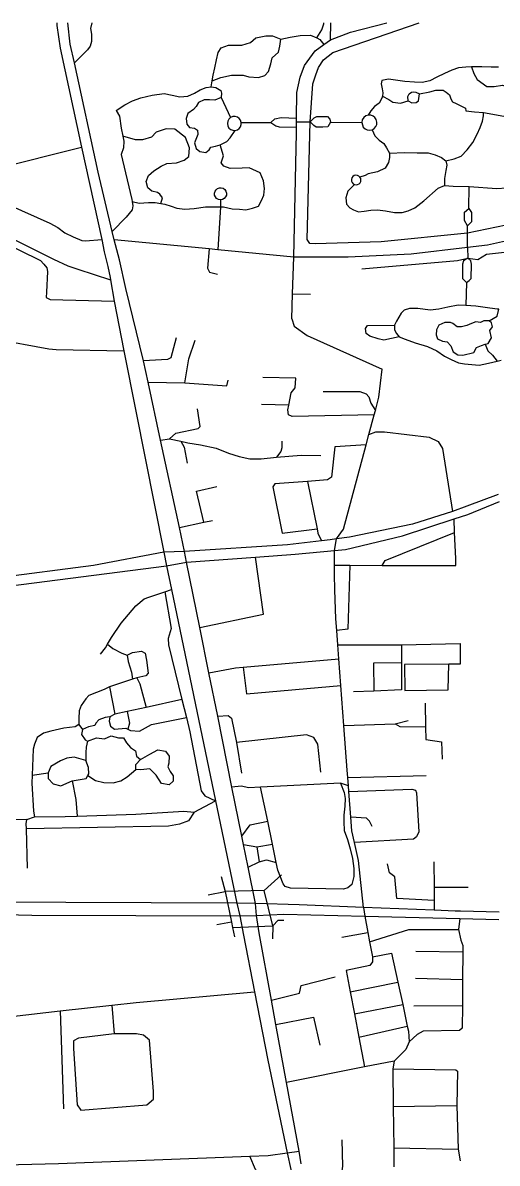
# Model space of a CAD drawing. Header units: inches. Extents: x 13372745 to 13380225, y 3541222 to 3545722.
# Drawn here: x 13376899 to 13377535, y 3544193 to 3545722 of the extents above; entities that cross this region are included whole.
import ezdxf

# ---------------------------------------------------------------- set-up
doc = ezdxf.new("R2010")
doc.units = ezdxf.units.IN
doc.header["$MEASUREMENT"] = 0

msp = doc.modelspace()

# ---------------------------------------------------------------- linework, layer by layer
for points in [[(13376944.8, 3545722), (13376944.9, 3545718.3), (13376949.2, 3545687.9), (13376977.8, 3545555.3), (13377005, 3545431.6), (13377008.3, 3545415)], [(13377028.7, 3545404.2), (13377021.6, 3545431.1), (13377018.9, 3545442.2), (13377000.1, 3545521.8), (13376968.3, 3545668.3), (13376962.8, 3545693.6), (13376959.3, 3545722)], [(13376991.7, 3545722), (13376990, 3545714.2), (13376991.2, 3545706.9), (13376991.2, 3545697.2), (13376989.6, 3545690.7), (13376985.9, 3545685.8), (13376968.3, 3545668.3)], [(13377259.8, 3545325.2), (13377260.8, 3545358.5), (13377262.3, 3545407.8), (13377265.9, 3545574.5), (13377266, 3545582.2), (13377266, 3545589.3), (13377266.1, 3545594.3), (13377266.3, 3545628.5), (13377270.9, 3545649), (13377276.6, 3545664.9), (13377291, 3545684.6), (13377302.8, 3545692.9), (13377311.7, 3545699.1), (13377338.4, 3545709.4), (13377387, 3545722)], [(13377658.2, 3545722), (13377658.2, 3545595), (13377658.6, 3545482), (13377656.5, 3545476), (13377650.9, 3545472.2), (13377495.3, 3545440.2), (13377379.4, 3545428.3), (13377291.1, 3545425.7), (13377283.9, 3545426.1), (13377280.5, 3545431.7), (13377284.5, 3545589.3), (13377288.1, 3545640.2), (13377292, 3545652.5), (13377295.4, 3545661.9), (13377302.2, 3545672.6), (13377314.6, 3545682.4), (13377430.3, 3545722)], [(13377293.2, 3545702.1), (13377300, 3545712.6), (13377302.5, 3545720.6), (13377302.6, 3545722)], [(13377311.7, 3545699.1), (13377312.2, 3545722)], [(13377151.8, 3545636.3), (13377153.1, 3545644.4), (13377154.3, 3545652), (13377156.7, 3545661.7), (13377158.7, 3545672.6), (13377161.1, 3545682.3), (13377165.2, 3545688.4), (13377174.9, 3545692), (13377182.9, 3545692), (13377192.6, 3545692), (13377204.4, 3545695.7), (13377211.6, 3545702.1), (13377224.9, 3545704.5), (13377233.8, 3545704.5), (13377245.1, 3545700.1), (13377257.3, 3545702.9), (13377271, 3545704.9), (13377284.7, 3545705.3), (13377293.2, 3545702.1), (13377297.2, 3545699.7), (13377302.8, 3545692.9)], [(13377153.1, 3545644.4), (13377164.4, 3545648.8), (13377178.9, 3545652), (13377194.3, 3545652), (13377202.3, 3545649.6), (13377214.9, 3545648.8), (13377223.7, 3545651.6), (13377228.6, 3545656.9), (13377231.8, 3545667), (13377233.4, 3545675.1), (13377241.9, 3545682.7), (13377243.5, 3545690.8), (13377245.1, 3545700.1)], [(13377536.9, 3545662.5), (13377527, 3545662.5), (13377514.5, 3545663), (13377500.8, 3545663), (13377492.9, 3545662.5), (13377483.3, 3545661.7), (13377474.1, 3545658.4), (13377464.6, 3545654.2), (13377454.2, 3545649.2), (13377444.6, 3545644.2), (13377434.6, 3545642.2), (13377424.2, 3545642.6), (13377411.4, 3545643.4), (13377389.3, 3545646.3), (13377380.6, 3545644.7), (13377379.3, 3545640.1), (13377381, 3545633.4), (13377381.8, 3545628), (13377381.1, 3545623.7), (13377380.6, 3545621), (13377376.8, 3545614.3), (13377370.6, 3545609.7), (13377365.6, 3545603.9), (13377362.1, 3545598.2)], [(13377500.8, 3545663), (13377503.6, 3545653.9), (13377508, 3545645.9), (13377521.3, 3545636.5), (13377531.1, 3545636.5), (13377542, 3545638.3), (13377551.4, 3545635.4), (13377559.3, 3545632.2), (13377566.6, 3545629.7)], [(13377024.2, 3545604.4), (13377035.9, 3545612.1), (13377046, 3545617.3), (13377057.3, 3545621.4), (13377072.7, 3545625), (13377088.4, 3545627.4), (13377099.3, 3545625), (13377109.8, 3545622.6), (13377120.3, 3545623.8), (13377129.2, 3545627.8), (13377136.9, 3545632.2), (13377145, 3545635.5), (13377151.8, 3545636.3), (13377157.9, 3545635.1), (13377164.4, 3545631.4), (13377165.6, 3545627.8), (13377164.8, 3545621.7), (13377156.7, 3545618.5), (13377149.4, 3545618.9), (13377142.2, 3545618.9), (13377134.5, 3545615.3), (13377131.3, 3545610), (13377128, 3545605.6), (13377120.3, 3545600.3), (13377117.9, 3545593.9), (13377119.1, 3545586.2), (13377122.4, 3545581.8), (13377129.2, 3545580.6), (13377133.3, 3545578.1), (13377133.7, 3545572.1), (13377132.1, 3545567.6), (13377129.2, 3545561.2), (13377131.7, 3545553.5), (13377136.5, 3545549.5), (13377144.6, 3545548.2), (13377149, 3545551.9), (13377151, 3545555.1), (13377157.5, 3545556.7), (13377163.6, 3545558.3), (13377172.4, 3545562.8), (13377176.9, 3545568), (13377183.8, 3545577.8)], [(13377381.1, 3545623.7), (13377390, 3545619.2), (13377395.1, 3545615.6), (13377405.6, 3545614.5), (13377415.6, 3545617.5), (13377415.3, 3545623.4), (13377416.9, 3545626.8), (13377420.2, 3545629.1), (13377422.7, 3545629.3), (13377425.8, 3545628.9), (13377431, 3545626.6), (13377444.6, 3545629.3), (13377453, 3545631.8), (13377462.4, 3545631.8), (13377466.7, 3545628.9), (13377471.1, 3545625.3), (13377472.9, 3545619.9), (13377475, 3545616.3), (13377480.1, 3545613.7), (13377487.3, 3545610.5), (13377492.4, 3545607.6), (13377493.1, 3545604), (13377504.7, 3545602.5), (13377516.6, 3545601.8), (13377544.1, 3545596.7)], [(13377415.6, 3545617.5), (13377420.4, 3545614.8), (13377426.3, 3545615.4), (13377429.6, 3545617.6), (13377431, 3545626.6)], [(13377164.8, 3545621.7), (13377177.7, 3545595.1)], [(13377024.2, 3545604.4), (13377028.7, 3545596.7), (13377031.1, 3545580.6), (13377033.3, 3545569.9), (13377034.7, 3545563.2), (13377033.9, 3545554.3), (13377031.1, 3545545.4), (13377032.7, 3545537.7), (13377045.2, 3545485.2), (13377045.8, 3545482.3), (13377046.8, 3545476.8), (13377045.6, 3545471.1), (13377037.6, 3545461.4), (13377018.9, 3545442.2)], [(13377190.9, 3545582.7), (13377191.9, 3545585.5), (13377191.9, 3545588.2), (13377191.9, 3545588.5), (13377191, 3545591.4), (13377189.2, 3545593.8), (13377186.8, 3545595.5), (13377183.9, 3545596.4), (13377180.7, 3545596.3), (13377177.7, 3545595.1), (13377175.3, 3545592.9), (13377173.8, 3545590.1), (13377173.3, 3545586.9), (13377173.9, 3545583.8), (13377175.5, 3545581), (13377178, 3545578.9), (13377180.8, 3545577.9), (13377183.8, 3545577.8), (13377186.7, 3545578.6), (13377189.1, 3545580.3), (13377190.9, 3545582.7)], [(13377191.9, 3545588.2), (13377231.8, 3545588.2), (13377237.1, 3545593.5), (13377245.5, 3545595.1), (13377266.1, 3545594.3)], [(13377284.5, 3545589.3), (13377289.9, 3545594.8), (13377293.2, 3545596.4), (13377302, 3545596.4), (13377307.4, 3545596.4), (13377310.7, 3545592.7), (13377311.4, 3545589), (13377308.2, 3545582.7), (13377301.1, 3545582.3), (13377292.4, 3545582.3), (13377289.1, 3545584.3), (13377284.5, 3545589.3)], [(13377370.1, 3545580.3), (13377372.2, 3545582.8), (13377373.5, 3545585.8), (13377373.7, 3545589), (13377372.9, 3545592.2), (13377371.2, 3545594.9), (13377368.7, 3545596.9), (13377365.6, 3545598.1), (13377362.1, 3545598.2), (13377358.8, 3545597.1), (13377356.1, 3545594.9), (13377354.2, 3545592), (13377353.5, 3545588.6), (13377355.6, 3545582), (13377357.9, 3545579.8), (13377360.9, 3545578.4), (13377364.1, 3545578), (13377367.3, 3545578.7), (13377370.1, 3545580.3)], [(13377466.4, 3545537.1), (13377477.2, 3545539.6), (13377486.6, 3545543.2), (13377494.9, 3545551.9), (13377502.5, 3545561.7), (13377508.3, 3545572.9), (13377512.3, 3545581.6), (13377515.5, 3545590.2), (13377516.6, 3545597.5), (13377516.6, 3545601.8)], [(13377084.3, 3545479.8), (13377086.4, 3545487.3), (13377082.8, 3545492.1), (13377079.6, 3545494.5), (13377071.9, 3545496.5), (13377066.6, 3545500.6), (13377064.6, 3545509.1), (13377067.4, 3545517.1), (13377074.7, 3545523.6), (13377084.4, 3545529.7), (13377092.1, 3545533.3), (13377105, 3545534.5), (13377115.5, 3545537.7), (13377121.6, 3545542.6), (13377122.4, 3545554.3), (13377117.1, 3545568.4), (13377103, 3545579.3), (13377091.3, 3545580.1), (13377077.9, 3545575.3), (13377071.5, 3545568.8), (13377059.4, 3545565.2), (13377050.1, 3545565.2), (13377033.3, 3545569.9)], [(13377231.8, 3545588.2), (13377238.3, 3545583.8), (13377242.7, 3545582.6), (13377266, 3545582.2)], [(13377266, 3545589.3), (13377284.5, 3545589.3)], [(13377311.4, 3545589), (13377353.5, 3545588.6)], [(13377367.3, 3545578.7), (13377371, 3545570.6), (13377376.8, 3545564.8), (13377383.1, 3545560.2), (13377386.8, 3545554.4), (13377390.6, 3545547.3), (13377390.6, 3545541.5), (13377389.3, 3545534.9), (13377384.7, 3545527), (13377374.8, 3545522.4), (13377362.3, 3545519.5), (13377358.1, 3545517.4), (13377351.1, 3545515.1)], [(13376825.1, 3545508.9), (13376838.5, 3545518.3), (13376861.5, 3545526.4), (13376977.8, 3545555.3)], [(13377045.8, 3545482.3), (13377054.9, 3545480), (13377067.4, 3545481.2), (13377076.7, 3545481.2), (13377084.3, 3545479.8), (13377089.7, 3545478.8), (13377098.1, 3545476), (13377105.8, 3545473.5), (13377116.3, 3545472.3), (13377128.8, 3545473.1), (13377144.2, 3545475.1), (13377158.3, 3545475.1), (13377164, 3545475.1), (13377168, 3545475.1), (13377179.7, 3545472.7), (13377189.4, 3545472.3), (13377198.3, 3545471.5), (13377207.2, 3545473.5), (13377214.9, 3545476.4), (13377219.3, 3545483.6), (13377222.1, 3545490.9), (13377222.9, 3545499.8), (13377221.7, 3545510.3), (13377217.3, 3545520.8), (13377202.7, 3545527.6), (13377193, 3545527.2), (13377177.3, 3545526.8), (13377168.8, 3545529.7), (13377164.8, 3545534.5), (13377168, 3545543.8), (13377163.6, 3545558.3)], [(13377390.6, 3545547.3), (13377410.6, 3545548.3), (13377427.6, 3545547.9), (13377442.5, 3545547.5), (13377451.9, 3545545), (13377460.2, 3545541.4), (13377466.4, 3545537.1), (13377467.4, 3545531.3), (13377466, 3545524), (13377464.5, 3545513.5), (13377464.2, 3545503.7)], [(13377351.2, 3545507.5), (13377352.1, 3545509.3), (13377352.4, 3545511.3), (13377352.1, 3545513.4), (13377351.1, 3545515.1), (13377349.6, 3545516.5), (13377347.7, 3545517.4), (13377345.6, 3545517.6), (13377343.4, 3545517.1), (13377341.6, 3545515.9), (13377340.3, 3545514.1), (13377339.7, 3545512.1), (13377339.8, 3545509.9), (13377340.6, 3545507.8), (13377342, 3545506.2), (13377343.9, 3545505.2), (13377345.9, 3545504.8), (13377348, 3545505.1), (13377349.8, 3545506), (13377351.2, 3545507.5)], [(13376825.1, 3545508.9), (13376838.9, 3545496.6), (13376850.2, 3545491.8), (13376880.6, 3545477.8), (13376935.4, 3545453.4), (13376946.2, 3545447.4), (13376955.4, 3545440.6), (13376966.6, 3545435), (13376978.2, 3545430.2), (13376983, 3545429.8), (13377005, 3545431.6)], [(13377343.9, 3545505.2), (13377334.8, 3545496.2), (13377332.3, 3545487.5), (13377333.2, 3545479.1), (13377337.7, 3545474.1), (13377342.3, 3545471.2), (13377349, 3545468.7), (13377356.5, 3545469.6), (13377365.6, 3545470.8), (13377374.8, 3545471.2), (13377385.1, 3545470), (13377397.2, 3545467.9), (13377407.6, 3545467.5), (13377415.9, 3545470), (13377424.7, 3545474.1), (13377436.7, 3545483.3), (13377455.8, 3545500.3), (13377464.2, 3545503.7), (13377476.2, 3545502.8), (13377497.4, 3545502.4), (13377534.4, 3545499.9), (13377547.3, 3545500.8)], [(13377497, 3545472.9), (13377497.4, 3545502.4)], [(13377171, 3545488.5), (13377169.1, 3545486.4), (13377166.7, 3545485.1), (13377164, 3545484.8), (13377161.3, 3545485.3), (13377158.9, 3545486.7), (13377157.3, 3545488.7), (13377156.3, 3545491), (13377156.2, 3545493.6), (13377156.8, 3545496.1), (13377158.2, 3545498.2), (13377160.2, 3545499.8), (13377162.6, 3545500.7), (13377165.1, 3545500.9), (13377167.6, 3545500.2), (13377169.9, 3545498.6), (13377171.5, 3545496.4), (13377172.2, 3545493.7), (13377172.1, 3545491), (13377171, 3545488.5)], [(13377164, 3545484.8), (13377164, 3545475.1), (13377160.7, 3545417.8)], [(13377495.4, 3545450), (13377491.2, 3545457.1), (13377491.2, 3545468.3), (13377497, 3545472.9), (13377500.4, 3545467.9), (13377500.8, 3545455.4), (13377495.4, 3545450)], [(13376786, 3545462.5), (13376797.8, 3545462.8), (13376804.6, 3545462.1), (13376811.7, 3545457.8), (13376922.9, 3545403.3), (13376927.5, 3545398.3), (13376931.1, 3545393.7), (13376932.1, 3545388.7), (13376930.7, 3545361.1), (13376930.4, 3545353.7), (13376935.7, 3545351.2), (13377021.5, 3545348.7)], [(13376797.8, 3545462.8), (13376809.6, 3545468.3), (13376814.1, 3545467.6), (13376940.1, 3545405), (13376959.4, 3545396.2), (13376972.7, 3545391.7), (13377016.6, 3545377.3)], [(13377610.4, 3545443.6), (13377522.1, 3545424), (13377495.1, 3545420.8), (13377419.7, 3545412), (13377335.4, 3545407.8), (13377262.3, 3545407.8), (13377160.7, 3545417.8), (13377148.9, 3545419), (13377021.6, 3545431.1)], [(13377495.1, 3545420.8), (13377495.3, 3545440.2), (13377495.4, 3545450)], [(13377353.7, 3545392.2), (13377481.8, 3545403.5), (13377495.9, 3545406.3), (13377509.1, 3545404.7), (13377520.8, 3545411.9), (13377652.5, 3545426.4), (13377658.1, 3545425.2), (13377661.7, 3545421.6), (13377666.2, 3545416.3), (13377707.5, 3545295.9), (13377720.4, 3545268.2)], [(13377008.3, 3545415), (13377013.1, 3545395.1), (13377016.1, 3545380.5)], [(13377148.9, 3545419), (13377146.8, 3545393), (13377149.2, 3545387.8), (13377159.9, 3545385.1)], [(13377495.1, 3545420.8), (13377495.9, 3545406.3)], [(13377037.3, 3545366), (13377028.7, 3545404.2)], [(13377495.9, 3545406.3), (13377489.9, 3545403.1), (13377488.7, 3545398.3), (13377488.7, 3545379), (13377493.7, 3545373.9), (13377497.5, 3545376.6), (13377500.3, 3545379.4), (13377500.7, 3545398.3), (13377499.5, 3545402.7), (13377495.9, 3545406.3)], [(13377016.1, 3545380.5), (13377016.6, 3545377.3), (13377021.5, 3545348.7), (13377034.6, 3545282.4), (13377050.7, 3545201.4), (13377088.3, 3545012.1), (13377091.9, 3544993.9), (13377098.5, 3544962.2), (13377157.4, 3544678.7), (13377185.9, 3544541.5), (13377189.9, 3544524.5), (13377195, 3544498.6), (13377209.9, 3544422.6), (13377227.8, 3544331.1), (13377253.6, 3544206.7), (13377258.2, 3544184.5), (13377323.8, 3543853.5), (13377337, 3543804), (13377343.9, 3543760), (13377355.3, 3543717.5), (13377389.6, 3543542.2), (13377392.3, 3543531.4)], [(13377272.2, 3544192.2), (13377269.5, 3544209), (13377252.7, 3544301.2), (13377238.4, 3544379.2), (13377232.5, 3544411.6), (13377215.9, 3544501.9), (13377212.4, 3544525), (13377210.9, 3544541.2), (13377201.1, 3544589.8), (13377195, 3544620.2), (13377192.7, 3544631.7), (13377179.5, 3544697.4), (13377160.4, 3544792.2), (13377148.6, 3544850.7), (13377136.3, 3544911.5), (13377118.7, 3544998.9), (13377115.9, 3545013), (13377109, 3545045.3), (13377083.8, 3545162.6), (13377067.1, 3545240.3), (13377061, 3545268.8), (13377037.3, 3545366)], [(13377493.7, 3545373.9), (13377493.1, 3545342.8)], [(13377260.8, 3545358.5), (13377284.6, 3545358.1)], [(13377493.1, 3545342.8), (13377482.9, 3545343.4), (13377469, 3545340.8), (13377456.6, 3545337.9), (13377445, 3545336.9), (13377428.8, 3545338.9), (13377417.7, 3545338.9), (13377410.3, 3545336.9), (13377406.1, 3545332.7), (13377399.9, 3545322), (13377397.6, 3545316.5), (13377397.3, 3545310.3), (13377400.2, 3545305.4), (13377403.5, 3545301.2), (13377411.9, 3545297.7), (13377425.2, 3545292.8), (13377441.4, 3545287.9), (13377454.1, 3545282.1), (13377464.4, 3545275.3), (13377473.5, 3545270.4), (13377483.2, 3545266.2), (13377491.3, 3545264.9), (13377511.1, 3545263), (13377523.5, 3545265.9), (13377535, 3545268.3), (13377540.3, 3545269.5)], [(13377537.1, 3545338), (13377534.8, 3545338.2), (13377518.9, 3545340.2), (13377506.3, 3545342.1), (13377493.1, 3545342.8)], [(13377524.1, 3545322.3), (13377535.1, 3545328.5), (13377537.1, 3545338)], [(13377259.8, 3545325.2), (13377263.1, 3545315.4), (13377280.3, 3545302.8), (13377381, 3545257.5)], [(13377464.8, 3545320), (13377457, 3545316.8), (13377453.7, 3545310.6), (13377453.1, 3545303.5), (13377455, 3545298.3), (13377461.8, 3545295.4), (13377468, 3545294.1), (13377472.9, 3545288.9), (13377476.1, 3545281.1), (13377482.3, 3545276.9), (13377489.1, 3545276.3), (13377503.7, 3545279.8), (13377507.2, 3545286.6), (13377514, 3545289.6), (13377519.1, 3545291), (13377523.1, 3545292.2), (13377527.3, 3545299.6), (13377525.4, 3545309.7), (13377528.6, 3545314.5), (13377527.3, 3545319.7), (13377524.1, 3545322.3), (13377517.3, 3545322.3), (13377512.7, 3545320), (13377506.3, 3545321), (13377500.4, 3545319.1), (13377494.3, 3545316.2), (13377487.1, 3545314.2), (13377481.3, 3545314.2), (13377475.5, 3545319.1), (13377472.5, 3545320.4), (13377464.8, 3545320)], [(13377403.5, 3545301.2), (13377383.2, 3545296.6), (13377375.6, 3545298.1), (13377364.5, 3545301.7), (13377359.4, 3545305.4), (13377358.3, 3545312), (13377361.2, 3545316.4), (13377397.6, 3545316.5)], [(13376860.7, 3545298.3), (13376934.2, 3545284.9), (13376943.8, 3545284.1), (13377034.6, 3545282.4)], [(13377104.8, 3545299.7), (13377097.6, 3545272.7), (13377093, 3545270.4), (13377061, 3545268.8)], [(13377067.1, 3545240.3), (13377116.3, 3545239.5), (13377121.6, 3545271.5), (13377130, 3545296.7)], [(13377519.1, 3545291), (13377522.5, 3545282.4), (13377528.6, 3545276.6), (13377535, 3545268.3)], [(13377116.3, 3545239.5), (13377172.7, 3545235.3), (13377174.6, 3545242.9)], [(13377265.3, 3545245.5), (13377221, 3545246.3)], [(13377370.2, 3545196.5), (13377260.4, 3545194), (13377255.5, 3545196.6), (13377254.3, 3545203.1), (13377255.7, 3545209.6), (13377258.9, 3545225.8), (13377264.2, 3545232.6), (13377265.3, 3545245.5)], [(13377376.6, 3545220.3), (13377381, 3545257.5)], [(13377301.8, 3545227.7), (13377351.1, 3545227.7), (13377359.4, 3545224.7), (13377362.8, 3545220.5), (13377365.5, 3545212.2), (13377371.8, 3545202.4)], [(13377355.8, 3544536), (13377349, 3544598.9), (13377343.6, 3544622.9), (13377340.1, 3544638.8), (13377338.7, 3544656.8), (13377336.1, 3544691.4), (13377335.5, 3544698.8), (13377334.7, 3544710.1), (13377333.9, 3544720.2), (13377329.4, 3544779.9), (13377325.4, 3544833.7), (13377322.7, 3544869.3), (13377321.3, 3544887.9), (13377319.9, 3544907.4), (13377318.7, 3544922.9), (13377317.6, 3544961.7), (13377317, 3544982.4), (13377317, 3544994.8), (13377317, 3545014.4), (13377319.6, 3545030.1), (13377329.2, 3545043.3), (13377359.4, 3545156), (13377363.1, 3545169.9), (13377370.2, 3545196.5), (13377371.8, 3545202.4), (13377376.6, 3545220.3)], [(13377083.8, 3545162.6), (13377095.9, 3545164.3), (13377104.2, 3545172), (13377134, 3545178.1), (13377136.8, 3545180.9), (13377133.4, 3545204.4)], [(13377255.7, 3545209.6), (13377219.1, 3545210.3)], [(13377363.1, 3545169.9), (13377372.2, 3545173.5), (13377384.1, 3545173.5), (13377444, 3545166.6), (13377455.9, 3545160.7), (13377461.9, 3545151.2), (13377475.1, 3545067)], [(13377095.9, 3545164.3), (13377110.9, 3545160.9), (13377120.2, 3545158.9), (13377137.1, 3545156), (13377158.3, 3545151.7), (13377174.7, 3545144.8), (13377189.3, 3545140.5), (13377203.3, 3545137.4), (13377218.8, 3545137.6), (13377239.2, 3545139.5), (13377272.4, 3545142.5), (13377298.5, 3545141.9)], [(13377110.9, 3545160.9), (13377115.3, 3545153.1), (13377119.4, 3545131.6)], [(13377359.4, 3545156), (13377317.5, 3545153.4), (13377312.9, 3545112.8), (13377307.7, 3545109.2), (13377280.7, 3545107.2), (13377236.8, 3545104), (13377234.5, 3545100.1), (13377246.9, 3545037.6), (13377293.6, 3545043.6)], [(13377246.3, 3545161.1), (13377246.3, 3545152.3), (13377245.2, 3545147.4), (13377239.2, 3545139.5)], [(13377280.7, 3545107.2), (13377293.6, 3545043.6), (13377294.7, 3545037.9), (13377299.5, 3545027.6)], [(13377141.9, 3545052.4), (13377132, 3545093.9), (13377159.4, 3545100.4)], [(13377536.3, 3545089.4), (13377494.2, 3545074.1)], [(13377494.2, 3545074.1), (13377475.1, 3545067), (13377421.7, 3545049.7), (13377337, 3545032.3), (13377319.6, 3545030.1), (13377311, 3545029), (13377299.5, 3545027.6), (13377254, 3545021.9), (13377115.9, 3545013), (13377088.3, 3545012.1), (13376993.7, 3544994.5), (13376862.5, 3544977.6), (13376821.4, 3544977), (13376810.5, 3544976.8), (13376661.1, 3544978.4)], [(13377495.7, 3545062.9), (13377538, 3545080.1)], [(13376663.4, 3544965.2), (13376806.8, 3544962.7), (13376821.8, 3544963.3), (13376865.2, 3544964.9), (13377091.9, 3544993.9), (13377118.7, 3544998.9), (13377211, 3545005.6), (13377264.2, 3545009.4), (13377317, 3545014.4), (13377331.5, 3545015.7), (13377407.9, 3545034), (13377477.2, 3545057.2), (13377495.7, 3545062.9)], [(13377109, 3545045.3), (13377141.9, 3545052.4), (13377153.2, 3545054.8)], [(13377317, 3544994.8), (13377337.7, 3544994.8), (13377380.9, 3544994.6), (13377479.5, 3544994.4), (13377479.5, 3545003.9), (13377477.7, 3545038.5), (13377477.2, 3545057.2)], [(13377380.9, 3544994.6), (13377385, 3545001.2), (13377477.7, 3545038.5)], [(13377136.3, 3544911.5), (13377221.8, 3544929), (13377211, 3545005.6)], [(13377337.7, 3544994.8), (13377335, 3544908.9), (13377319.9, 3544907.4)], [(13377003.4, 3544875.7), (13377009.9, 3544884), (13377012.6, 3544888.9), (13377017.8, 3544898), (13377030.8, 3544917), (13377050.8, 3544940.2), (13377061.9, 3544949.5), (13377068, 3544951.8), (13377089.3, 3544959.1), (13377098.5, 3544962.2)], [(13377089.3, 3544959.1), (13377098.1, 3544909.9), (13377093.9, 3544896.6), (13377094.6, 3544888.2), (13377112.5, 3544814.6), (13377118.4, 3544790.4), (13377123, 3544771.6), (13377138.4, 3544692.1), (13377143.3, 3544685.4), (13377157.4, 3544678.7)], [(13377038.9, 3544874), (13377046, 3544877.6), (13377058.1, 3544879.7), (13377063.1, 3544876.9), (13377064.9, 3544867.6), (13377067.1, 3544850.1), (13377063.9, 3544846.5), (13377052.1, 3544843.7), (13377046, 3544842.2), (13377015.3, 3544831.9), (13377008.2, 3544828), (13376987.5, 3544820.1), (13376983.5, 3544815.5), (13376977.5, 3544806.9), (13376974.6, 3544799.4), (13376974.2, 3544789.4), (13376974.2, 3544781.2), (13376969.2, 3544778), (13376954.3, 3544776.5)], [(13377012.6, 3544888.9), (13377019.6, 3544882.9), (13377031.7, 3544876.9), (13377038.9, 3544874), (13377040.3, 3544865.8), (13377044.9, 3544851.2), (13377046, 3544842.2)], [(13377321.3, 3544887.9), (13377406.6, 3544888.2), (13377406.6, 3544864), (13377406.6, 3544827.5), (13377369.8, 3544826.1), (13377342.4, 3544825.1)], [(13377406.6, 3544888.2), (13377485.2, 3544889.8), (13377485.6, 3544862), (13377470.1, 3544861.9), (13377411, 3544861.6), (13377411.4, 3544826.7), (13377469.3, 3544827.9), (13377470.1, 3544861.9)], [(13377148.6, 3544850.7), (13377184.3, 3544857.4), (13377194.4, 3544858.2), (13377322.7, 3544869.3)], [(13377406.6, 3544864), (13377369.4, 3544863.6), (13377369.8, 3544826.1)], [(13377194.4, 3544858.2), (13377198.9, 3544822.3), (13377325.4, 3544833.7)], [(13377015.3, 3544831.9), (13377022.4, 3544795)], [(13377052.1, 3544843.7), (13377056.1, 3544835.7), (13377064.3, 3544804.2)], [(13377112.5, 3544814.6), (13377064.3, 3544804.2), (13377039.1, 3544798.7), (13377022.4, 3544795), (13377015.8, 3544791.5), (13377014.7, 3544785.6), (13377016.5, 3544778.9), (13377022.1, 3544775.1), (13377037.1, 3544776.1), (13377039.8, 3544774.9), (13377043.5, 3544773.3), (13377055.7, 3544772.3), (13377071.8, 3544781), (13377118.4, 3544790.4)], [(13377438.4, 3544810), (13377438.8, 3544778.3), (13377439.6, 3544761.2), (13377460.6, 3544758.1), (13377461.4, 3544734.7)], [(13377015.8, 3544791.5), (13377009.5, 3544790.8), (13377001.1, 3544787.7), (13376997.2, 3544783.1), (13376995.5, 3544780), (13376987.1, 3544777.9), (13376979, 3544774.4), (13376978, 3544767.7), (13376982.5, 3544760.7), (13376986, 3544759), (13376983.9, 3544750.9), (13376983.6, 3544743.6), (13376983.6, 3544733)], [(13377039.1, 3544798.7), (13377042.1, 3544782.8), (13377039.8, 3544774.9)], [(13377160.4, 3544792.2), (13377174.3, 3544793.3), (13377178.9, 3544789.7), (13377185.4, 3544757.3), (13377192.5, 3544715.9)], [(13377329.4, 3544779.9), (13377398.3, 3544782.3), (13377415.8, 3544786.6)], [(13376954.3, 3544776.5), (13376936.9, 3544772.5), (13376927, 3544769.8), (13376918.5, 3544764), (13376914.9, 3544755), (13376913.2, 3544748.3), (13376911.8, 3544713.5), (13376911.4, 3544702.7), (13376913.6, 3544665.2), (13376914.9, 3544657.5)], [(13376974.2, 3544781.2), (13376979, 3544774.4)], [(13377398.3, 3544782.3), (13377404.7, 3544778.7), (13377438.8, 3544778.3)], [(13376986, 3544759), (13376997.9, 3544763.5), (13377008.8, 3544762.1), (13377017.5, 3544766), (13377027.3, 3544763.5), (13377034, 3544763.5), (13377038.2, 3544756.5), (13377043.5, 3544750.6), (13377050.1, 3544745.7), (13377051.5, 3544738.7), (13377057.1, 3544734.1), (13377069.4, 3544741.4), (13377080.2, 3544747.1), (13377090.4, 3544745.3), (13377095.3, 3544738.7), (13377094.9, 3544729.2), (13377093.5, 3544724.6), (13377096.7, 3544718), (13377100.9, 3544712.4), (13377100.9, 3544705.4), (13377095.3, 3544700.5), (13377085.1, 3544701.9), (13377077.8, 3544713.1), (13377069.4, 3544721.8), (13377057.5, 3544720.4), (13377050.5, 3544721.1), (13377050.5, 3544727.4), (13377057.1, 3544734.1)], [(13377298.8, 3544717.4), (13377294.7, 3544754.8), (13377289.2, 3544763.9), (13377279.6, 3544767.5), (13377185.4, 3544757.3)], [(13376983.6, 3544733), (13376967.9, 3544737.2), (13376958.2, 3544736.2), (13376949.5, 3544732.5), (13376936.9, 3544724.8), (13376932.9, 3544716.2), (13376933.2, 3544708.8), (13376939.9, 3544701.5), (13376950.2, 3544699.2), (13376965.2, 3544705.9), (13376984.2, 3544708.8), (13376986.3, 3544712.9), (13376987.5, 3544715.2), (13376987.2, 3544723.5), (13376983.6, 3544733)], [(13376911.8, 3544713.5), (13376932.9, 3544716.2)], [(13376986.3, 3544712.9), (13376996.5, 3544706.2), (13377007.9, 3544703.5), (13377020.2, 3544703.2), (13377030.5, 3544705.5), (13377038.8, 3544711.2), (13377050.5, 3544721.1)], [(13377334.7, 3544710.1), (13377440, 3544712.8)], [(13376965.2, 3544705.9), (13376970.2, 3544680.5), (13376971.9, 3544658.5)], [(13377335.5, 3544698.8), (13377324.9, 3544702.6), (13377217.9, 3544697), (13377201.9, 3544696.1), (13377191.9, 3544698.7), (13377179.5, 3544697.4)], [(13377324.9, 3544702.6), (13377329.7, 3544690), (13377331.4, 3544682.2), (13377331, 3544671.8), (13377329.3, 3544659.6), (13377329.3, 3544650.5), (13377330.1, 3544639.1), (13377334.5, 3544627), (13377338, 3544614.4), (13377341, 3544601.7), (13377342.7, 3544588.3), (13377342.7, 3544577.4), (13377340.1, 3544566.5), (13377334.9, 3544562.2), (13377328.8, 3544560.4), (13377258, 3544561.8), (13377251, 3544563.9), (13377248, 3544567.8), (13377241, 3544585.7), (13377238.9, 3544596), (13377233.7, 3544620.9), (13377227.4, 3544651.4), (13377217.9, 3544697)], [(13377336.1, 3544691.4), (13377420.4, 3544694.5), (13377425.5, 3544693), (13377427, 3544689.8), (13377429.8, 3544637.3), (13377427, 3544630.7), (13377422.7, 3544627.6), (13377343.6, 3544622.9)], [(13376904.4, 3544653.7), (13376914.9, 3544657.5), (13376955.7, 3544658), (13376971.9, 3544658.5), (13377050.5, 3544661.2), (13377115.1, 3544664.9), (13377128.9, 3544663.8), (13377157.4, 3544678.7)], [(13377128.9, 3544663.8), (13377121.1, 3544652.1), (13377109.3, 3544647.4), (13377094.6, 3544645), (13376904, 3544641.3)], [(13376904.4, 3544653.7), (13376843.6, 3544651.9)], [(13376905.4, 3544588.6), (13376904, 3544641.3), (13376903.8, 3544647.9), (13376904.4, 3544653.7)], [(13377192.7, 3544631.7), (13377204, 3544646.5), (13377227.4, 3544651.4)], [(13377367.5, 3544644.4), (13377364, 3544651.4), (13377359.7, 3544655.7), (13377338.7, 3544656.8)], [(13377195, 3544620.2), (13377212.7, 3544617), (13377233.7, 3544620.9)], [(13377212.7, 3544617), (13377215.8, 3544597)], [(13377201.1, 3544589.8), (13377215.8, 3544597), (13377225.8, 3544599.6), (13377238.9, 3544596)], [(13377450.4, 3544545.2), (13377400.7, 3544547.9), (13377397.9, 3544577.1), (13377390.7, 3544582.2), (13377388, 3544594.5)], [(13377450, 3544596.9), (13377450.4, 3544563), (13377450.4, 3544545.2), (13377450.4, 3544532.1)], [(13377164.9, 3544577.5), (13377170.3, 3544557.4)], [(13377222.5, 3544558.7), (13377246.1, 3544579.6)], [(13377147.7, 3544552.9), (13377170.3, 3544557.4)], [(13377170.3, 3544557.4), (13377178.8, 3544516), (13377180.2, 3544508.9), (13377234.3, 3544511.4), (13377222.5, 3544558.7), (13377170.3, 3544557.4)], [(13377450.4, 3544563), (13377496.3, 3544563)], [(13377210.9, 3544541.2), (13377185.9, 3544541.5), (13376841.7, 3544543.1), (13376539.3, 3544544.5), (13376485.9, 3544546.7)], [(13377485.9, 3544530.8), (13377478.9, 3544530.9), (13377450.4, 3544532.1), (13377355.8, 3544536), (13377269.6, 3544539.5), (13377210.9, 3544541.2)], [(13376481.3, 3544533.5), (13376598.5, 3544531.6), (13376630.4, 3544531.7), (13376820.8, 3544527.6), (13376911.4, 3544525.6), (13377189.9, 3544524.5), (13377212.4, 3544525)], [(13377212.4, 3544525), (13377249.2, 3544526.9), (13377357.7, 3544524.1), (13377485, 3544520.9)], [(13377355.8, 3544536), (13377357.7, 3544524.1), (13377361.7, 3544502.3), (13377364, 3544489.8), (13377367.7, 3544469.8), (13377393.3, 3544474.6)], [(13377537.8, 3544529.6), (13377485.9, 3544530.8)], [(13377178.8, 3544516), (13377159.2, 3544512.6)], [(13377180.2, 3544508.9), (13377182.7, 3544496.4)], [(13377234.3, 3544511.4), (13377234, 3544493.8)], [(13377234.3, 3544511.4), (13377241.4, 3544518.9), (13377249.2, 3544518.9)], [(13377485, 3544520.9), (13377483.3, 3544506.3), (13377486.5, 3544492.1), (13377488.9, 3544484.8), (13377488.8, 3544476.6), (13377488.6, 3544439.3), (13377488.4, 3544404.5), (13377488.2, 3544373.9), (13377484.4, 3544370.8), (13377436, 3544369.9), (13377427.9, 3544365.4), (13377416.9, 3544355.8)], [(13377485, 3544520.9), (13377537.3, 3544519.6)], [(13377326.9, 3544495.9), (13377361.7, 3544502.3)], [(13377364, 3544489.8), (13377416.4, 3544506.3), (13377483.3, 3544506.3)], [(13377367.7, 3544469.8), (13377368.1, 3544463), (13377364.3, 3544458), (13377332.6, 3544451.5), (13377338.1, 3544422.7), (13377343.6, 3544393.4), (13377349.6, 3544361.8), (13377357.2, 3544322.1)], [(13377393.3, 3544474.6), (13377401.9, 3544435.6), (13377408.4, 3544405.7), (13377414.5, 3544376.9), (13377416.1, 3544370.2), (13377416.9, 3544355.8), (13377412.5, 3544345.4), (13377396.9, 3544330), (13377395.2, 3544319.7), (13377395.7, 3544269.2), (13377396.3, 3544213.6), (13377396.5, 3544188.1)], [(13377426, 3544477.5), (13377488.8, 3544476.6)], [(13377232.5, 3544411.6), (13377269.9, 3544421.1), (13377272.1, 3544431.1), (13377317.8, 3544442.7)], [(13377338.1, 3544422.7), (13377401.9, 3544435.6)], [(13377425.6, 3544440.9), (13377488.6, 3544439.3)], [(13376482.9, 3544356), (13376487.8, 3544355.9), (13376537.6, 3544357), (13376543.7, 3544357.2), (13376648.5, 3544360.9), (13376669.4, 3544361.6), (13376741.6, 3544371.9), (13376799.1, 3544380.1), (13376949.3, 3544397.1), (13377018.5, 3544404.9), (13377051.2, 3544408.6), (13377209.9, 3544422.6)], [(13377018.5, 3544404.9), (13377021.4, 3544366.5)], [(13377343.6, 3544393.4), (13377408.4, 3544405.7)], [(13377423.1, 3544404.2), (13377488.4, 3544404.5)], [(13376949.3, 3544397.1), (13376953.7, 3544266)], [(13377238.4, 3544379.2), (13377288.6, 3544388.9), (13377297.5, 3544351.2)], [(13377349.6, 3544361.8), (13377414.5, 3544376.9)], [(13377021.4, 3544366.5), (13376973.7, 3544360.7), (13376967.2, 3544356.9), (13376967.2, 3544346.6), (13376971.8, 3544271.1), (13376976.9, 3544264), (13377065.2, 3544271.1), (13377074.3, 3544278.9), (13377074.3, 3544289.2), (13377069.1, 3544358.2), (13377060.7, 3544364.6), (13377051.7, 3544366.5), (13377021.4, 3544366.5)], [(13377396.9, 3544330), (13377357.2, 3544322.1), (13377252.7, 3544301.2)], [(13377395.2, 3544319.7), (13377479.5, 3544318.4), (13377481.8, 3544316.5), (13377481, 3544270.3), (13377482.9, 3544211.7), (13377485.2, 3544196.3)], [(13377395.7, 3544269.2), (13377481, 3544270.3)], [(13377305.7, 3544123.5), (13377316.6, 3544142.2), (13377324.4, 3544163.7), (13377328.3, 3544189.2), (13377327.4, 3544224.4)], [(13376483.4, 3544209.1), (13376491, 3544208.4), (13376562.3, 3544202), (13376645.8, 3544193.3), (13376770.2, 3544188.6), (13376822, 3544189.7), (13376947.1, 3544192.6), (13377203.5, 3544202.5), (13377228, 3544203.5), (13377253.6, 3544206.7), (13377269.5, 3544209)], [(13377220.6, 3544173.5), (13377215.9, 3544179.4), (13377211.1, 3544184.7), (13377203.5, 3544202.5)], [(13377396.3, 3544213.6), (13377482.9, 3544211.7)]]:
    msp.add_lwpolyline(points)

doc.saveas('drawing.dxf')
